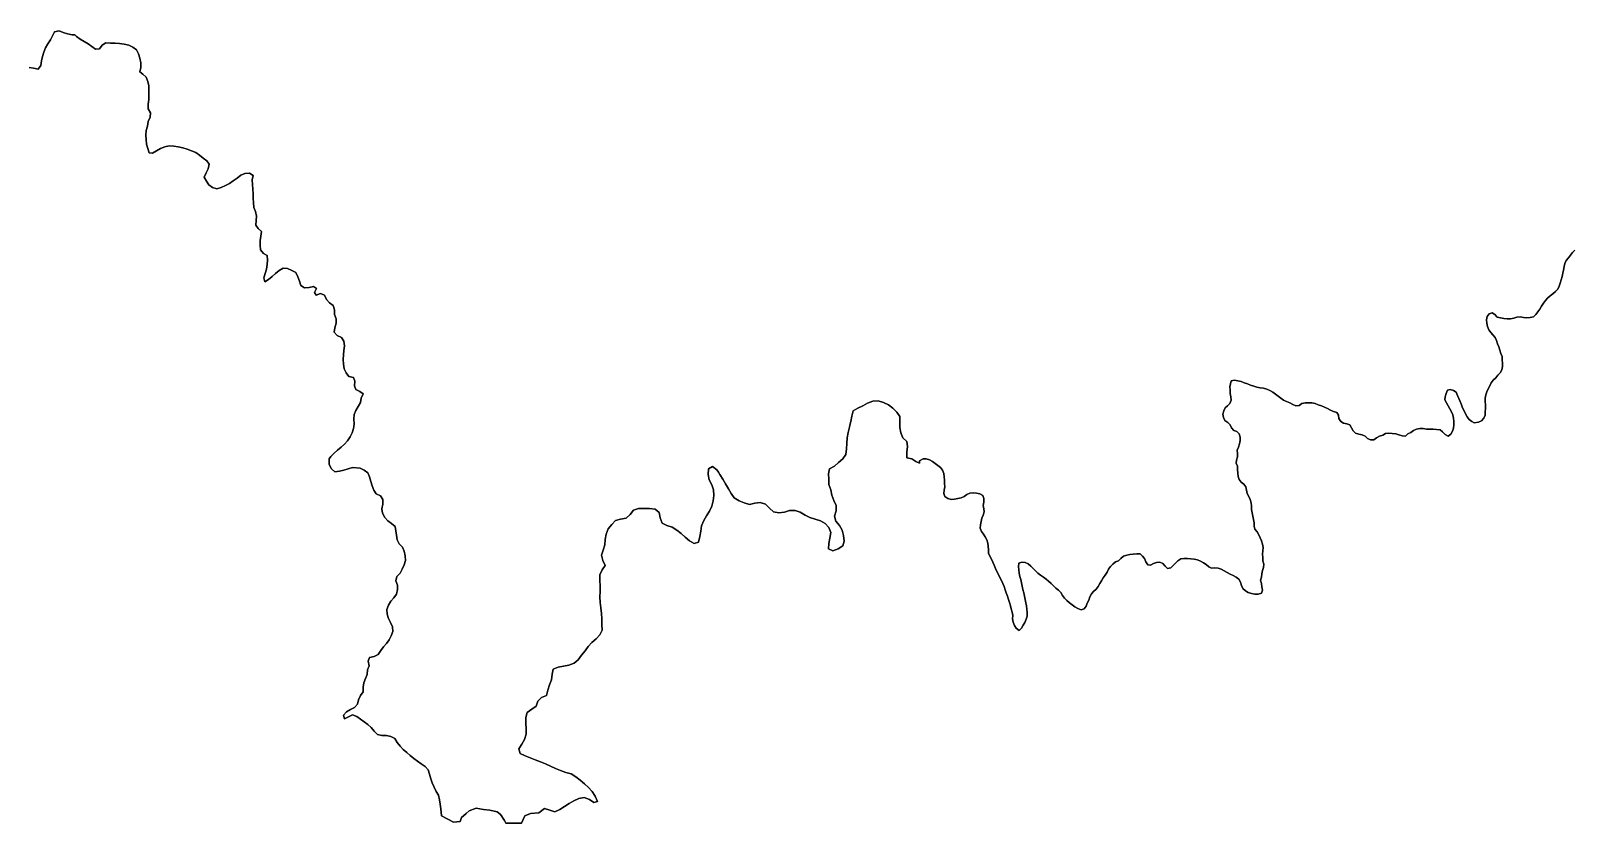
# Model space of a CAD drawing. Header units: inches. Extents: x 141448 to 685535, y 3466439 to 4099221.
# Drawn here: x 484780 to 491147, y 3803750 to 3807017 of the extents above; entities that cross this region are included whole.
import ezdxf

# ---------------------------------------------------------------- set-up
doc = ezdxf.new("R2010")
doc.units = ezdxf.units.IN
doc.header["$MEASUREMENT"] = 0
doc.layers.add('az_county', color=7, linetype='Continuous')

msp = doc.modelspace()

# ---------------------------------------------------------------- linework, layer by layer
at = {"layer": 'az_county'}
for points in [[(491149.78125, 3806113.5), (491140.0625, 3806103.5), (491131.375, 3806092.5), (491123.0625, 3806081.5), (491113.96875, 3806071), (491108.46875, 3806058.5), (491104.875, 3806045), (491102.28125, 3806031), (491100.28125, 3806017.5), (491096.875, 3806004), (491092.78125, 3805991), (491088.78125, 3805977.5), (491084.5625, 3805964.25), (491079.0625, 3805951.5), (491069.375, 3805942), (491058.5625, 3805933), (491047.96875, 3805924), (491037.375, 3805915), (491027.78125, 3805905), (491019.65625, 3805893.75), (491012.0625, 3805882), (491005.0625, 3805870), (490997.375, 3805858.5), (490988.5625, 3805847.75), (490978.875, 3805837.75), (490965.5625, 3805835), (490951.5625, 3805834), (490937.78125, 3805835), (490924.15625, 3805838), (490910.28125, 3805836.75), (490897.15625, 3805832.5), (490883.78125, 3805829.25), (490869.875, 3805830), (490856.0625, 3805831.5), (490842.375, 3805833.5), (490828.875, 3805837.25), (490819.0625, 3805847), (490807.78125, 3805855), (490795.65625, 3805851), (490787.375, 3805839), (490785.15625, 3805825.75), (490786.375, 3805811.5), (490788.875, 3805797.75), (490794.375, 3805785), (490802.46875, 3805774), (490811.5625, 3805763.5), (490820.15625, 3805752.5), (490826.28125, 3805740), (490830.96875, 3805727), (490835.5625, 3805714), (490839.875, 3805700.5), (490844.875, 3805687.5), (490849.0625, 3805674.5), (490850.28125, 3805660.75), (490851.375, 3805647), (490851.5625, 3805633), (490847.78125, 3805619.5), (490840.78125, 3805607.75), (490831.78125, 3805597), (490823.28125, 3805586.25), (490812.5625, 3805577.25), (490804.15625, 3805566.5), (490798.15625, 3805554), (490791.46875, 3805541.75), (490785.78125, 3805529), (490781.875, 3805516), (490779.46875, 3805502), (490779.5625, 3805488.5), (490781.0625, 3805474.5), (490780.78125, 3805460.5), (490780.15625, 3805446.75), (490779.28125, 3805432.75), (490773.96875, 3805420), (490764.46875, 3805409.5), (490752.0625, 3805403.5), (490733.78125, 3805401.5), (490725.15625, 3805406.5), (490714.0625, 3805415), (490705.375, 3805425.5), (490698.96875, 3805438), (490692.96875, 3805450.5), (490686.5625, 3805462.75), (490681.28125, 3805475.5), (490676.875, 3805488.75), (490671.5625, 3805501.5), (490665.0625, 3805514), (490660.0625, 3805527), (490648.96875, 3805534.5), (490635.28125, 3805539), (490623.65625, 3805535.75), (490619.0625, 3805522), (490614.28125, 3805508.5), (490612.96875, 3805495.25), (490619.875, 3805483), (490626.5625, 3805470.75), (490633.28125, 3805458.5), (490640.15625, 3805446.5), (490645.96875, 3805434), (490649.28125, 3805420.5), (490650.28125, 3805406.5), (490650.96875, 3805392.5), (490649.46875, 3805379), (490644.5625, 3805366), (490637.46875, 3805354), (490626.28125, 3805346.5), (490614.15625, 3805353.5), (490603.78125, 3805363.25), (490593.28125, 3805371.75), (490579.28125, 3805373.25), (490565.46875, 3805374.5), (490551.5625, 3805375), (490537.78125, 3805375.5), (490523.96875, 3805377.75), (490510.28125, 3805377.5), (490496.5625, 3805375), (490483.96875, 3805369), (490472.78125, 3805361), (490460.46875, 3805355.75), (490450.5625, 3805346), (490436.78125, 3805347), (490423.78125, 3805351.75), (490410.375, 3805356), (490396.5625, 3805357), (490382.5625, 3805358.25), (490369.0625, 3805357), (490357.15625, 3805349.75), (490343.875, 3805345.75), (490331.78125, 3805339), (490319.96875, 3805331), (490307.0625, 3805330.5), (490293.875, 3805336), (490283.96875, 3805345.75), (490271.78125, 3805351.5), (490257.78125, 3805353.75), (490245.0625, 3805358), (490235.15625, 3805368), (490228.5625, 3805380.5), (490221.96875, 3805392), (490208.65625, 3805396.5), (490194.875, 3805400), (490183.5625, 3805407), (490176.28125, 3805419), (490175.15625, 3805433), (490168.0625, 3805443.5), (490154.46875, 3805448), (490141.875, 3805453.75), (490129.28125, 3805459.5), (490116.65625, 3805465), (490103.875, 3805470.5), (490091.0625, 3805475.75), (490077.875, 3805480.25), (490064.375, 3805483), (490050.46875, 3805484), (490036.5625, 3805483), (490023.0625, 3805480.5), (490011.78125, 3805472), (489999.15625, 3805471.5), (489986.28125, 3805477), (489973.375, 3805482.75), (489960.65625, 3805488.5), (489948.28125, 3805494.5), (489936.78125, 3805502.25), (489925.78125, 3805510.5), (489914.78125, 3805519.25), (489903.375, 3805527), (489891.375, 3805534), (489878.78125, 3805539.75), (489865.375, 3805543.5), (489851.5625, 3805545), (489837.96875, 3805547.5), (489824.875, 3805552), (489811.875, 3805556.25), (489798.875, 3805561.25), (489785.65625, 3805565.75), (489772.78125, 3805570.75), (489759.375, 3805574.5), (489745.65625, 3805576.25), (489732.28125, 3805574.25), (489726.65625, 3805549.25), (489727.375, 3805535.25), (489728.28125, 3805521.25), (489730.28125, 3805507.5), (489731.78125, 3805493.75), (489726.78125, 3805481), (489716.65625, 3805471.5), (489706.65625, 3805463), (489700.875, 3805450), (489697.875, 3805436.5), (489699.46875, 3805422.25), (489705.875, 3805410.5), (489717.46875, 3805402.5), (489727.28125, 3805393), (489733.78125, 3805380.5), (489742.5625, 3805370), (489755.375, 3805365), (489765.0625, 3805355), (489769.375, 3805342.25), (489768.46875, 3805328.25), (489765.96875, 3805314.5), (489761.875, 3805301), (489756.28125, 3805288.5), (489757.5625, 3805274.75), (489758.375, 3805261), (489753.96875, 3805247.5), (489751.875, 3805234.5), (489758.375, 3805221.75), (489757.5625, 3805208), (489758.78125, 3805194), (489761.0625, 3805180), (489764.96875, 3805166.75), (489772.78125, 3805156), (489784.375, 3805147.5), (489792.0625, 3805136.5), (489795.0625, 3805122.75), (489797.65625, 3805109.5), (489804.46875, 3805097.25), (489810.15625, 3805084.5), (489813.875, 3805071), (489815.15625, 3805057.5), (489816.28125, 3805043.5), (489818.65625, 3805030), (489821.28125, 3805016), (489823.65625, 3805002.5), (489826.78125, 3804989), (489826.875, 3804975), (489829.15625, 3804962), (489838.375, 3804951.5), (489845.28125, 3804939.5), (489851.5625, 3804927), (489856.875, 3804914.25), (489861.375, 3804901), (489863.875, 3804887.5), (489862.78125, 3804873.5), (489861.375, 3804859.75), (489862.5625, 3804846), (489862.875, 3804832), (489865.875, 3804818.5), (489865.65625, 3804804.75), (489861.46875, 3804791.5), (489858.28125, 3804778.5), (489857.375, 3804764.5), (489852.375, 3804751.5), (489856.78125, 3804738.75), (489858.78125, 3804725), (489861.46875, 3804711.25), (489856.78125, 3804698.25), (489843.5625, 3804694.75), (489829.5625, 3804694.75), (489815.875, 3804697), (489802.5625, 3804701.5), (489790.78125, 3804708.5), (489780.5625, 3804718), (489774.96875, 3804730.5), (489769.65625, 3804743.5), (489763.0625, 3804755.75), (489752.46875, 3804764.5), (489740.375, 3804771.5), (489727.875, 3804777.5), (489715.46875, 3804784), (489703.28125, 3804790.5), (489691.0625, 3804797), (489677.875, 3804801.75), (489664.5625, 3804803), (489650.78125, 3804801), (489639.28125, 3804807.25), (489629.15625, 3804817), (489617.28125, 3804824), (489604.875, 3804830.5), (489592.28125, 3804836.25), (489578.78125, 3804839), (489564.875, 3804840.5), (489551.0625, 3804841.5), (489537.0625, 3804842), (489523.46875, 3804840.75), (489512.15625, 3804832.5), (489502.375, 3804822.75), (489492.875, 3804812.5), (489482.78125, 3804803), (489469.5625, 3804800.5), (489459.375, 3804809.5), (489450.375, 3804820.5), (489437.96875, 3804826.5), (489424.375, 3804825), (489411.375, 3804820.25), (489398.46875, 3804814), (489387.375, 3804815.5), (489380.28125, 3804828.25), (489374.875, 3804841), (489365.78125, 3804851.5), (489356.0625, 3804860.5), (489342.15625, 3804860.75), (489328.0625, 3804859.75), (489314.375, 3804857.5), (489300.78125, 3804855.25), (489287.5625, 3804850.75), (489277.0625, 3804842), (489267.0625, 3804832.5), (489254.15625, 3804827.25), (489243.3125, 3804818.5), (489233.3125, 3804808.75), (489225.40625, 3804797.5), (489219.8125, 3804784.75), (489212.3125, 3804773.25), (489204.3125, 3804761.75), (489197.09375, 3804750), (489190.3125, 3804737.75), (489183.5, 3804725.75), (489174.3125, 3804715.25), (489164.40625, 3804705.5), (489155.40625, 3804695.25), (489149.40625, 3804682.75), (489145.09375, 3804669.25), (489138.40625, 3804657.5), (489133.09375, 3804644.75), (489125.59375, 3804633.25), (489112.3125, 3804630), (489099.09375, 3804635.25), (489087, 3804642.25), (489075.5, 3804649.75), (489064.59375, 3804658.5), (489054.3125, 3804667.75), (489044.3125, 3804677.25), (489035.59375, 3804688.25), (489029.5, 3804700.75), (489019.6875, 3804710.25), (489008.40625, 3804718.5), (488998.40625, 3804728.25), (488988.8125, 3804738.25), (488978.90625, 3804747.75), (488968.40625, 3804756.75), (488957.3125, 3804765), (488945.90625, 3804773), (488934.8125, 3804781.25), (488924.40625, 3804790.5), (488914.90625, 3804800.75), (488905.09375, 3804810.5), (488894, 3804819), (488881.5, 3804824.75), (488867.6875, 3804826.75), (488856.40625, 3804822.75), (488854.6875, 3804808.75), (488855.3125, 3804794.75), (488857.8125, 3804781.25), (488860.59375, 3804767.75), (488863.5, 3804754.25), (488866.5, 3804740.5), (488869.5, 3804727), (488872.8125, 3804713.5), (488875.90625, 3804700), (488878.8125, 3804686.25), (488881.8125, 3804672.75), (488884.59375, 3804659.25), (488887.1875, 3804645.75), (488889.40625, 3804632), (488890.90625, 3804618.25), (488890.09375, 3804604.25), (488886.3125, 3804591), (488880.90625, 3804578.25), (488874.09375, 3804566), (488866.40625, 3804554.25), (488856.6875, 3804545.25), (488845.3125, 3804554.25), (488837.59375, 3804565.75), (488832.40625, 3804578.5), (488830.40625, 3804592.25), (488830.59375, 3804606.25), (488828.3125, 3804619.75), (488824.8125, 3804633.25), (488820.90625, 3804646.5), (488816.90625, 3804659.75), (488812.8125, 3804673), (488808.59375, 3804686.25), (488804.1875, 3804699.5), (488799.8125, 3804712.75), (488794.90625, 3804725.75), (488789.6875, 3804738.5), (488783.8125, 3804751), (488777.59375, 3804763.25), (488771.3125, 3804775.75), (488765.1875, 3804788.25), (488759.1875, 3804800.75), (488754, 3804813.75), (488749.09375, 3804826.75), (488742.90625, 3804839), (488735.90625, 3804851.25), (488730.6875, 3804863.75), (488730.3125, 3804877.75), (488729.6875, 3804891.75), (488728.40625, 3804905.25), (488724.3125, 3804918.75), (488717.59375, 3804930.75), (488709.5, 3804942), (488701.6875, 3804953.5), (488696.40625, 3804966.25), (488697.40625, 3804980.25), (488699.90625, 3804993.75), (488703.6875, 3805007.25), (488709.09375, 3805019.75), (488713.5, 3805033.25), (488710.8125, 3805046.75), (488709, 3805060.25), (488710.8125, 3805074), (488711.09375, 3805088.25), (488706.6875, 3805101.25), (488695.59375, 3805108.5), (488681.59375, 3805111), (488667.59375, 3805112.75), (488654.09375, 3805111), (488641.8125, 3805104.75), (488629.6875, 3805097.75), (488617.3125, 3805091.75), (488603.8125, 3805088.25), (488590.09375, 3805085.75), (488576.3125, 3805085.25), (488562.90625, 3805089.25), (488551.09375, 3805096.5), (488546.59375, 3805109.75), (488548.40625, 3805123.25), (488550.90625, 3805137), (488549.09375, 3805150.75), (488549.09375, 3805164.75), (488548.40625, 3805178.5), (488546, 3805192.25), (488541.09375, 3805205.25), (488532.6875, 3805216.25), (488522, 3805225), (488510.40625, 3805232.75), (488499.59375, 3805241.5), (488487.90625, 3805248.75), (488474, 3805252.25), (488460.59375, 3805252.5), (488445.90625, 3805244.75), (488445.90625, 3805234.75), (488431.59375, 3805241.25), (488414.59375, 3805252.25), (488394, 3805256.75), (488393.8125, 3805280), (488397.1875, 3805302.75), (488393.5, 3805324.5), (488377.5, 3805339.5), (488368.59375, 3805359.25), (488365.1875, 3805381.75), (488365, 3805391.25), (488364.8125, 3805404.5), (488364.3125, 3805427.25), (488352.5, 3805445.25), (488335.59375, 3805460.75), (488318.3125, 3805475.25), (488297.59375, 3805484.75), (488275.8125, 3805491.75), (488253.09375, 3805490.25), (488232, 3805481.75), (488212.09375, 3805470.75), (488192, 3805460.75), (488173, 3805449.75), (488167.09375, 3805428), (488162.3125, 3805405.75), (488159.09375, 3805391.25), (488157.3125, 3805383.5), (488152.1875, 3805361.25), (488148.09375, 3805339), (488146.1875, 3805316.25), (488144.5, 3805293.75), (488142.09375, 3805270.75), (488129.3125, 3805252.75), (488111.59375, 3805237.75), (488094.8125, 3805222.75), (488074.6875, 3805211.75), (488070.8125, 3805191.25), (488072.09375, 3805168.5), (488072.59375, 3805146), (488080, 3805124.5), (488084.90625, 3805102.25), (488092.40625, 3805080.75), (488101.6875, 3805060), (488102.8125, 3805037.75), (488095.1875, 3805016.5), (488101.40625, 3804995.5), (488116.3125, 3804977.75), (488126.6875, 3804957.75), (488133.1875, 3804936.25), (488135.90625, 3804913.25), (488129.5, 3804894.25), (488110.09375, 3804881.5), (488088.59375, 3804872.75), (488070.59375, 3804880.75), (488071.59375, 3804903.25), (488076.40625, 3804925.5), (488079.8125, 3804948.25), (488071.90625, 3804968.75), (488057.5, 3804986), (488037, 3804996.25), (488015.40625, 3805003.5), (487993.8125, 3805010.25), (487973.8125, 3805020.75), (487954, 3805032.25), (487932.59375, 3805039.5), (487910.40625, 3805039.25), (487888.59375, 3805032.25), (487866.09375, 3805029.25), (487844, 3805033.75), (487827.40625, 3805049.5), (487810.90625, 3805065.25), (487789.3125, 3805071.75), (487766.59375, 3805069.25), (487744.3125, 3805064.75), (487723, 3805071.5), (487701.6875, 3805079.75), (487682, 3805091.25), (487669, 3805109.75), (487657.5, 3805129.25), (487645.90625, 3805149), (487634.40625, 3805168.75), (487622.6875, 3805188.25), (487616.90625, 3805197), (487610.5, 3805207.25), (487592.8125, 3805220.25), (487575.40625, 3805211.25), (487574.5, 3805188.25), (487578.5, 3805166.25), (487589.59375, 3805145.75), (487596.59375, 3805124.75), (487597.8125, 3805101.75), (487595.1875, 3805079.25), (487588.8125, 3805057.25), (487579.40625, 3805036.75), (487567.1875, 3805017.25), (487555.8125, 3804997.75), (487546.8125, 3804976.75), (487543.59375, 3804954.25), (487539.3125, 3804932), (487534.90625, 3804909.5), (487516.59375, 3804902.75), (487497.09375, 3804914.75), (487479.90625, 3804929.75), (487462.59375, 3804944.25), (487444.6875, 3804958.25), (487426, 3804971.25), (487404.40625, 3804978.25), (487384, 3804987.5), (487375.59375, 3805008.75), (487371.6875, 3805031.25), (487355.3125, 3805044.75), (487332.8125, 3805047.25), (487309.90625, 3805047.25), (487287.09375, 3805047.75), (487266.3125, 3805040.75), (487252.1875, 3805022.75), (487236, 3805007.25), (487213.3125, 3805004.25), (487192, 3804998.25), (487176.40625, 3804981.25), (487162.1875, 3804963.75), (487154.09375, 3804942.25), (487149.8125, 3804920.25), (487147.6875, 3804897.25), (487140.8125, 3804875.75), (487134.1875, 3804855.25), (487140.40625, 3804833.25), (487150, 3804812.75), (487136.40625, 3804794.75), (487127.5, 3804773.75), (487127.40625, 3804751), (487128.3125, 3804728.25), (487129.09375, 3804705.25), (487127.59375, 3804682.75), (487128.1875, 3804660.25), (487131, 3804637.5), (487133.90625, 3804614.75), (487135.59375, 3804592.25), (487136.1875, 3804569.5), (487136.40625, 3804546.25), (487126.90625, 3804527.25), (487112.09375, 3804510.25), (487094.8125, 3804495.25), (487079.1875, 3804479), (487066.3125, 3804460.25), (487051.90625, 3804442.5), (487037.90625, 3804424.25), (487021.40625, 3804409.25), (487000, 3804401.75), (486977.59375, 3804397.75), (486955, 3804394), (486934.3125, 3804385.75), (486931, 3804364.25), (486928.5, 3804341.75), (486920.40625, 3804320.25), (486912.90625, 3804298.75), (486907.3125, 3804276.75), (486886.3125, 3804267.75), (486872.09375, 3804253.25), (486865.40625, 3804232.25), (486846.8125, 3804219.75), (486827.8125, 3804206.75), (486822, 3804185.5), (486822.59375, 3804162.5), (486823.59375, 3804139.75), (486823.8125, 3804117), (486816.8125, 3804095.75), (486805.3125, 3804076), (486793, 3804057.25), (486798.40625, 3804038), (486818.6875, 3804028), (486839.90625, 3804019.75), (486861.09375, 3804011.75), (486882.40625, 3804003.5), (486903.40625, 3803995), (486923.90625, 3803985.25), (486944.59375, 3803975.75), (486965.5, 3803966.75), (486986.8125, 3803958.5), (487008.90625, 3803953), (487027.8125, 3803940.75), (487046.3125, 3803927.25), (487064.1875, 3803912.75), (487081.3125, 3803897.75), (487096.09375, 3803881), (487108, 3803861.25), (487117.09375, 3803840), (487103.3125, 3803834.75), (487084.09375, 3803847.25), (487063.40625, 3803855.25), (487040.6875, 3803852.25), (487020.3125, 3803842.5), (487000.90625, 3803830.75), (486981.6875, 3803818.25), (486962.09375, 3803806.5), (486941.8125, 3803796.5), (486920.59375, 3803803.5), (486898.90625, 3803810.25), (486875.59375, 3803792.25), (486842, 3803789.25), (486817.59375, 3803780.25), (486804.90625, 3803750.25), (486739.40625, 3803750.25), (486734.40625, 3803760.75), (486728.90625, 3803770), (486721.5, 3803780.25), (486716.8125, 3803787.25), (486703.3125, 3803797), (486674, 3803803.25), (486647.09375, 3803806.25), (486617.8125, 3803811.75), (486588.40625, 3803800.25), (486576.1875, 3803790.5), (486564.59375, 3803780.75), (486556.59375, 3803774), (486551.09375, 3803757.5), (486523.59375, 3803754.5), (486474.6875, 3803780.75), (486470.8125, 3803809), (486468.09375, 3803827.75), (486465.59375, 3803846.75), (486461.59375, 3803865.25), (486451.6875, 3803881.25), (486443.40625, 3803898.25), (486435.8125, 3803915.75), (486429.59375, 3803933.5), (486424.90625, 3803952.25), (486418.8125, 3803969.75), (486406.1875, 3803983.75), (486390.8125, 3803995.25), (486374.8125, 3804005.25), (486359.59375, 3804016.75), (486345.09375, 3804028.75), (486330.59375, 3804041.25), (486316.6875, 3804054.25), (486303.3125, 3804067.75), (486291.8125, 3804082.5), (486281.90625, 3804098.75), (486265.8125, 3804107.75), (486247.3125, 3804112.25), (486227.90625, 3804112.25), (486210.09375, 3804115.75), (486196.8125, 3804129.75), (486184.40625, 3804144), (486170.8125, 3804157.25), (486155.09375, 3804167.75), (486139.59375, 3804178.75), (486124.59375, 3804190.25), (486107.3125, 3804197), (486090.3125, 3804188.75), (486073.59375, 3804180.75), (486069.40625, 3804195.25), (486081.8125, 3804209.75), (486098.3125, 3804219), (486115.5, 3804227.25), (486128.09375, 3804240.5), (486132.3125, 3804259.25), (486139.90625, 3804276), (486150.59375, 3804291.75), (486150.40625, 3804310.5), (486153.3125, 3804329.25), (486160.40625, 3804346.75), (486167.1875, 3804363.75), (486168.59375, 3804382), (486176.5, 3804399), (486171.90625, 3804417.5), (486177.40625, 3804433.25), (486196.3125, 3804437), (486212.90625, 3804445.75), (486223.3125, 3804461.5), (486234.3125, 3804476.75), (486246.90625, 3804491.25), (486257.90625, 3804506.5), (486267.09375, 3804523.25), (486273.90625, 3804540.75), (486271.8125, 3804559.75), (486264.3125, 3804577), (486256.09375, 3804594.25), (486249.59375, 3804612.25), (486249.09375, 3804630.75), (486255.3125, 3804648.75), (486264.59375, 3804665.5), (486277, 3804679.75), (486288, 3804694.75), (486292.40625, 3804713.25), (486292.40625, 3804732), (486285.1875, 3804749.75), (486290.59375, 3804767), (486303.3125, 3804781.25), (486312.3125, 3804798), (486320.09375, 3804815.5), (486325.40625, 3804833.5), (486323.90625, 3804852.25), (486320.8125, 3804871.5), (486313.1875, 3804888.25), (486299.3125, 3804901.75), (486291.09375, 3804918.5), (486288.5, 3804937.25), (486286.3125, 3804956), (486283.1875, 3804973.75), (486267.6875, 3804985.25), (486253.09375, 3804997.25), (486239.90625, 3805011), (486231.1875, 3805028), (486228.40625, 3805046.25), (486231.59375, 3805065.25), (486232.09375, 3805085), (486222.8125, 3805099.25), (486204.90625, 3805107.75), (486194.59375, 3805123.5), (486188.40625, 3805141.25), (486183, 3805159.5), (486177.90625, 3805177.75), (486171, 3805195.25), (486155.59375, 3805206.25), (486138.40625, 3805214.5), (486107.59375, 3805216.75), (486089.40625, 3805211.75), (486071.59375, 3805205.5), (486053.09375, 3805201), (486034.3125, 3805199.25), (486020.8125, 3805211.5), (486011, 3805228.75), (486011.09375, 3805246.25), (486011.09375, 3805252.25), (486017.5, 3805262.75), (486031.8125, 3805275.25), (486045.8125, 3805288), (486059.6875, 3805300.75), (486073.90625, 3805313.5), (486087, 3805327.25), (486097.1875, 3805343), (486105.1875, 3805360.25), (486111.40625, 3805378.25), (486112.3125, 3805386.25), (486113.5, 3805397), (486112.90625, 3805416.25), (486113.3125, 3805434.75), (486121.5, 3805452), (486130.90625, 3805468.25), (486140, 3805484.5), (486143.1875, 3805503.25), (486150.59375, 3805520.75), (486137.59375, 3805530.25), (486120.1875, 3805537.75), (486114.90625, 3805553.75), (486117.09375, 3805573), (486111.40625, 3805587.75), (486091.90625, 3805591.75), (486080.8125, 3805606.75), (486073.09375, 3805624.25), (486070.3125, 3805642.75), (486069.1875, 3805661.75), (486069.59375, 3805680.75), (486072, 3805699.75), (486073.59375, 3805718.75), (486071.3125, 3805737.25), (486061.1875, 3805753.25), (486044.09375, 3805761.75), (486032, 3805774.25), (486033.90625, 3805793.25), (486039.09375, 3805811.5), (486040.1875, 3805829.75), (486033.1875, 3805847.25), (486032.40625, 3805866.25), (486026.8125, 3805884.25), (486012.09375, 3805896.25), (485999.3125, 3805909.75), (485991.3125, 3805926.75), (485975, 3805934.25), (485957.5, 3805928), (485950.09375, 3805938.5), (485958.3125, 3805954.75), (485946.3125, 3805962.75), (485927.8125, 3805958.75), (485908.8125, 3805958.25), (485893.59375, 3805966.75), (485887.8125, 3805985.25), (485881.09375, 3806003.25), (485873.09375, 3806020.25), (485856.59375, 3806029.75), (485839.09375, 3806037), (485820.59375, 3806038.75), (485804.59375, 3806028.5), (485789.59375, 3806016.75), (485775.1875, 3806004.5), (485760.90625, 3805992), (485745, 3805982.25), (485740.6875, 3805998.25), (485747.1875, 3806016.25), (485752.3125, 3806034.25), (485755.1875, 3806053.25), (485756.90625, 3806071.75), (485755.40625, 3806090.75), (485739.40625, 3806099.75), (485727.3125, 3806114.25), (485725.90625, 3806133.25), (485726.59375, 3806152.25), (485729.3125, 3806170.75), (485731.09375, 3806189.75), (485718.59375, 3806202.25), (485707.6875, 3806216), (485709.09375, 3806234.75), (485711.59375, 3806253.75), (485707.59375, 3806272), (485700.3125, 3806288.75), (485698.5, 3806308), (485697.90625, 3806326.75), (485696.90625, 3806345.75), (485695.40625, 3806364.75), (485694.09375, 3806383.75), (485693.40625, 3806402.5), (485697.09375, 3806421.25), (485682.09375, 3806430.25), (485662.90625, 3806429), (485645.8125, 3806422), (485630.6875, 3806410.25), (485615.5, 3806398.75), (485600.3125, 3806387.75), (485583.09375, 3806379.75), (485565.90625, 3806371.75), (485548, 3806366), (485530.1875, 3806371.25), (485514.3125, 3806382), (485504.3125, 3806398), (485495.8125, 3806414.25), (485503.90625, 3806431.25), (485511.40625, 3806448.5), (485515.90625, 3806467.5), (485505.6875, 3806481.25), (485490.40625, 3806492.75), (485476.40625, 3806505.25), (485460.40625, 3806515.25), (485443.1875, 3806523.25), (485425.40625, 3806529.75), (485407.09375, 3806534.75), (485388.59375, 3806539.25), (485370, 3806542.5), (485350.90625, 3806542.75), (485332.5, 3806539.25), (485314.90625, 3806532), (485298.59375, 3806522.25), (485282.3125, 3806512.75), (485268.8125, 3806513.75), (485263.40625, 3806532.25), (485256.8125, 3806550), (485255.5, 3806568.75), (485255, 3806587.5), (485256.59375, 3806606.25), (485260.8125, 3806624.75), (485264.59375, 3806643.25), (485272.1875, 3806660.75), (485273.6875, 3806679.5), (485264.40625, 3806696.25), (485264.09375, 3806714.75), (485267, 3806733.75), (485266.90625, 3806752.75), (485267, 3806771.75), (485266.90625, 3806790.75), (485262.5, 3806808.75), (485255.8125, 3806826.5), (485241.90625, 3806839.25), (485229.3125, 3806848.75), (485234, 3806866.75), (485233.8125, 3806885.75), (485230.09375, 3806904.25), (485224.5, 3806922.75), (485216.6875, 3806939.75), (485200.8125, 3806949.5), (485183.90625, 3806958.25), (485165.40625, 3806962.25), (485146.59375, 3806964.75), (485127.6875, 3806966.25), (485108.8125, 3806967.25), (485089.8125, 3806968), (485074.3125, 3806958.5), (485063.90625, 3806942.75), (485046.59375, 3806941.5), (485031.5, 3806952.75), (485016.59375, 3806964.25), (485000.40625, 3806973.75), (484984.09375, 3806983.5), (484968.09375, 3806993.5), (484961.09375, 3807000.75), (484950.8125, 3807001), (484932.09375, 3807004.5), (484914.1875, 3807010.75), (484896.40625, 3807017.25), (484877.90625, 3807013.25), (484869.90625, 3806996.75), (484861, 3806979.75), (484850.8125, 3806963.75), (484840.90625, 3806947.75), (484834.40625, 3806929.75), (484828.90625, 3806911.75), (484823.90625, 3806893.25), (484821.3125, 3806874.75), (484810.90625, 3806859.75), (484791.8125, 3806863.25), (484773.09375, 3806866.75)], [(484773.09375, 3806866.75), (484791.8125, 3806863.25), (484810.90625, 3806859.75), (484821.3125, 3806874.75), (484823.90625, 3806893.25), (484828.90625, 3806911.75), (484834.40625, 3806929.75), (484840.90625, 3806947.75), (484850.8125, 3806963.75), (484861, 3806979.75), (484869.90625, 3806996.75), (484877.90625, 3807013.25), (484896.40625, 3807017.25), (484914.1875, 3807010.75), (484932.09375, 3807004.5), (484950.8125, 3807001), (484961.09375, 3807000.75), (484968.09375, 3806993.5), (484984.09375, 3806983.5), (485000.40625, 3806973.75), (485016.59375, 3806964.25), (485031.5, 3806952.75), (485046.59375, 3806941.5), (485063.90625, 3806942.75), (485074.3125, 3806958.5), (485089.8125, 3806968), (485108.8125, 3806967.25), (485127.6875, 3806966.25), (485146.59375, 3806964.75), (485165.40625, 3806962.25), (485183.90625, 3806958.25), (485200.8125, 3806949.5), (485216.6875, 3806939.75), (485224.5, 3806922.75), (485230.09375, 3806904.25), (485233.8125, 3806885.75), (485234, 3806866.75), (485229.3125, 3806848.75), (485241.90625, 3806839.25), (485255.8125, 3806826.5), (485262.5, 3806808.75), (485266.90625, 3806790.75), (485267, 3806771.75), (485266.90625, 3806752.75), (485267, 3806733.75), (485264.09375, 3806714.75), (485264.40625, 3806696.25), (485273.6875, 3806679.5), (485272.1875, 3806660.75), (485264.59375, 3806643.25), (485260.8125, 3806624.75), (485256.59375, 3806606.25), (485255, 3806587.5), (485255.5, 3806568.75), (485256.8125, 3806550), (485263.40625, 3806532.25), (485268.8125, 3806513.75), (485282.3125, 3806512.75), (485298.59375, 3806522.25), (485314.90625, 3806532), (485332.5, 3806539.25), (485350.90625, 3806542.75), (485370, 3806542.5), (485388.59375, 3806539.25), (485407.09375, 3806534.75), (485425.40625, 3806529.75), (485443.1875, 3806523.25), (485460.40625, 3806515.25), (485476.40625, 3806505.25), (485490.40625, 3806492.75), (485505.6875, 3806481.25), (485515.90625, 3806467.5), (485511.40625, 3806448.5), (485503.90625, 3806431.25), (485495.8125, 3806414.25), (485504.3125, 3806398), (485514.3125, 3806382), (485530.1875, 3806371.25), (485548, 3806366), (485565.90625, 3806371.75), (485583.09375, 3806379.75), (485600.3125, 3806387.75), (485615.5, 3806398.75), (485630.6875, 3806410.25), (485645.8125, 3806422), (485662.90625, 3806429), (485682.09375, 3806430.25), (485697.09375, 3806421.25), (485693.40625, 3806402.5), (485694.09375, 3806383.75), (485695.40625, 3806364.75), (485696.90625, 3806345.75), (485697.90625, 3806326.75), (485698.5, 3806308), (485700.3125, 3806288.75), (485707.59375, 3806272), (485711.59375, 3806253.75), (485709.09375, 3806234.75), (485707.6875, 3806216), (485718.59375, 3806202.25), (485731.09375, 3806189.75), (485729.3125, 3806170.75), (485726.59375, 3806152.25), (485725.90625, 3806133.25), (485727.3125, 3806114.25), (485739.40625, 3806099.75), (485755.40625, 3806090.75), (485756.90625, 3806071.75), (485755.1875, 3806053.25), (485752.3125, 3806034.25), (485747.1875, 3806016.25), (485740.6875, 3805998.25), (485745, 3805982.25), (485760.90625, 3805992), (485775.1875, 3806004.5), (485789.59375, 3806016.75), (485804.59375, 3806028.5), (485820.59375, 3806038.75), (485839.09375, 3806037), (485856.59375, 3806029.75), (485873.09375, 3806020.25), (485881.09375, 3806003.25), (485887.8125, 3805985.25), (485893.59375, 3805966.75), (485908.8125, 3805958.25), (485927.8125, 3805958.75), (485946.3125, 3805962.75), (485958.3125, 3805954.75), (485950.09375, 3805938.5), (485957.5, 3805928), (485975, 3805934.25), (485991.3125, 3805926.75), (485999.3125, 3805909.75), (486012.09375, 3805896.25), (486026.8125, 3805884.25), (486032.40625, 3805866.25), (486033.1875, 3805847.25), (486040.1875, 3805829.75), (486039.09375, 3805811.5), (486033.90625, 3805793.25), (486032, 3805774.25), (486044.09375, 3805761.75), (486061.1875, 3805753.25), (486071.3125, 3805737.25), (486073.59375, 3805718.75), (486072, 3805699.75), (486069.59375, 3805680.75), (486069.1875, 3805661.75), (486070.3125, 3805642.75), (486073.09375, 3805624.25), (486080.8125, 3805606.75), (486091.90625, 3805591.75), (486111.40625, 3805587.75), (486117.09375, 3805573), (486114.90625, 3805553.75), (486120.1875, 3805537.75), (486137.59375, 3805530.25), (486150.59375, 3805520.75), (486143.1875, 3805503.25), (486140, 3805484.5), (486130.90625, 3805468.25), (486121.5, 3805452), (486113.3125, 3805434.75), (486112.90625, 3805416.25), (486113.5, 3805397), (486112.3125, 3805386.25), (486111.40625, 3805378.25), (486105.1875, 3805360.25), (486097.1875, 3805343), (486087, 3805327.25), (486073.90625, 3805313.5), (486059.6875, 3805300.75), (486045.8125, 3805288), (486031.8125, 3805275.25), (486017.5, 3805262.75), (486011.09375, 3805252.25), (486011.09375, 3805246.25), (486011, 3805228.75), (486020.8125, 3805211.5), (486034.3125, 3805199.25), (486053.09375, 3805201), (486071.59375, 3805205.5), (486089.40625, 3805211.75), (486107.59375, 3805216.75), (486138.40625, 3805214.5), (486155.59375, 3805206.25), (486171, 3805195.25), (486177.90625, 3805177.75), (486183, 3805159.5), (486188.40625, 3805141.25), (486194.59375, 3805123.5), (486204.90625, 3805107.75), (486222.8125, 3805099.25), (486232.09375, 3805085), (486231.59375, 3805065.25), (486228.40625, 3805046.25), (486231.1875, 3805028), (486239.90625, 3805011), (486253.09375, 3804997.25), (486267.6875, 3804985.25), (486283.1875, 3804973.75), (486286.3125, 3804956), (486288.5, 3804937.25), (486291.09375, 3804918.5), (486299.3125, 3804901.75), (486313.1875, 3804888.25), (486320.8125, 3804871.5), (486323.90625, 3804852.25), (486325.40625, 3804833.5), (486320.09375, 3804815.5), (486312.3125, 3804798), (486303.3125, 3804781.25), (486290.59375, 3804767), (486285.1875, 3804749.75), (486292.40625, 3804732), (486292.40625, 3804713.25), (486288, 3804694.75), (486277, 3804679.75), (486264.59375, 3804665.5), (486255.3125, 3804648.75), (486249.09375, 3804630.75), (486249.59375, 3804612.25), (486256.09375, 3804594.25), (486264.3125, 3804577), (486271.8125, 3804559.75), (486273.90625, 3804540.75), (486267.09375, 3804523.25), (486257.90625, 3804506.5), (486246.90625, 3804491.25), (486234.3125, 3804476.75), (486223.3125, 3804461.5), (486212.90625, 3804445.75), (486196.3125, 3804437), (486177.40625, 3804433.25), (486171.90625, 3804417.5), (486176.5, 3804399), (486168.59375, 3804382), (486167.1875, 3804363.75), (486160.40625, 3804346.75), (486153.3125, 3804329.25), (486150.40625, 3804310.5), (486150.59375, 3804291.75), (486139.90625, 3804276), (486132.3125, 3804259.25), (486128.09375, 3804240.5), (486115.5, 3804227.25), (486098.3125, 3804219), (486081.8125, 3804209.75), (486069.40625, 3804195.25), (486073.59375, 3804180.75), (486090.3125, 3804188.75), (486107.3125, 3804197), (486124.59375, 3804190.25), (486139.59375, 3804178.75), (486155.09375, 3804167.75), (486170.8125, 3804157.25), (486184.40625, 3804144), (486196.8125, 3804129.75), (486210.09375, 3804115.75), (486227.90625, 3804112.25), (486247.3125, 3804112.25), (486265.8125, 3804107.75), (486281.90625, 3804098.75), (486291.8125, 3804082.5), (486303.3125, 3804067.75), (486316.6875, 3804054.25), (486330.59375, 3804041.25), (486345.09375, 3804028.75), (486359.59375, 3804016.75), (486374.8125, 3804005.25), (486390.8125, 3803995.25), (486406.1875, 3803983.75), (486418.8125, 3803969.75), (486424.90625, 3803952.25), (486429.59375, 3803933.5), (486435.8125, 3803915.75), (486443.40625, 3803898.25), (486451.6875, 3803881.25), (486461.59375, 3803865.25), (486465.59375, 3803846.75), (486468.09375, 3803827.75), (486470.8125, 3803809), (486474.6875, 3803780.75), (486523.59375, 3803754.5), (486551.09375, 3803757.5), (486556.59375, 3803774), (486564.59375, 3803780.75), (486576.1875, 3803790.5), (486588.40625, 3803800.25), (486617.8125, 3803811.75), (486647.09375, 3803806.25), (486674, 3803803.25), (486703.3125, 3803797), (486716.8125, 3803787.25), (486721.5, 3803780.25), (486728.90625, 3803770), (486734.40625, 3803760.75), (486739.40625, 3803750.25), (486804.90625, 3803750.25), (486817.59375, 3803780.25), (486842, 3803789.25), (486875.59375, 3803792.25), (486898.90625, 3803810.25), (486920.59375, 3803803.5), (486941.8125, 3803796.5), (486962.09375, 3803806.5), (486981.6875, 3803818.25), (487000.90625, 3803830.75), (487020.3125, 3803842.5), (487040.6875, 3803852.25), (487063.40625, 3803855.25), (487084.09375, 3803847.25), (487103.3125, 3803834.75), (487117.09375, 3803840), (487108, 3803861.25), (487096.09375, 3803881), (487081.3125, 3803897.75), (487064.1875, 3803912.75), (487046.3125, 3803927.25), (487027.8125, 3803940.75), (487008.90625, 3803953), (486986.8125, 3803958.5), (486965.5, 3803966.75), (486944.59375, 3803975.75), (486923.90625, 3803985.25), (486903.40625, 3803995), (486882.40625, 3804003.5), (486861.09375, 3804011.75), (486839.90625, 3804019.75), (486818.6875, 3804028), (486798.40625, 3804038), (486793, 3804057.25), (486805.3125, 3804076), (486816.8125, 3804095.75), (486823.8125, 3804117), (486823.59375, 3804139.75), (486822.59375, 3804162.5), (486822, 3804185.5), (486827.8125, 3804206.75), (486846.8125, 3804219.75), (486865.40625, 3804232.25), (486872.09375, 3804253.25), (486886.3125, 3804267.75), (486907.3125, 3804276.75), (486912.90625, 3804298.75), (486920.40625, 3804320.25), (486928.5, 3804341.75), (486931, 3804364.25), (486934.3125, 3804385.75), (486955, 3804394), (486977.59375, 3804397.75), (487000, 3804401.75), (487021.40625, 3804409.25), (487037.90625, 3804424.25), (487051.90625, 3804442.5), (487066.3125, 3804460.25), (487079.1875, 3804479), (487094.8125, 3804495.25), (487112.09375, 3804510.25), (487126.90625, 3804527.25), (487136.40625, 3804546.25), (487136.1875, 3804569.5), (487135.59375, 3804592.25), (487133.90625, 3804614.75), (487131, 3804637.5), (487128.1875, 3804660.25), (487127.59375, 3804682.75), (487129.09375, 3804705.25), (487128.3125, 3804728.25), (487127.40625, 3804751), (487127.5, 3804773.75), (487136.40625, 3804794.75), (487150, 3804812.75), (487140.40625, 3804833.25), (487134.1875, 3804855.25), (487140.8125, 3804875.75), (487147.6875, 3804897.25), (487149.8125, 3804920.25), (487154.09375, 3804942.25), (487162.1875, 3804963.75), (487176.40625, 3804981.25), (487192, 3804998.25), (487213.3125, 3805004.25), (487236, 3805007.25), (487252.1875, 3805022.75), (487266.3125, 3805040.75), (487287.09375, 3805047.75), (487309.90625, 3805047.25), (487332.8125, 3805047.25), (487355.3125, 3805044.75), (487371.6875, 3805031.25), (487375.59375, 3805008.75), (487384, 3804987.5), (487404.40625, 3804978.25), (487426, 3804971.25), (487444.6875, 3804958.25), (487462.59375, 3804944.25), (487479.90625, 3804929.75), (487497.09375, 3804914.75), (487516.59375, 3804902.75), (487534.90625, 3804909.5), (487539.3125, 3804932), (487543.59375, 3804954.25), (487546.8125, 3804976.75), (487555.8125, 3804997.75), (487567.1875, 3805017.25), (487579.40625, 3805036.75), (487588.8125, 3805057.25), (487595.1875, 3805079.25), (487597.8125, 3805101.75), (487596.59375, 3805124.75), (487589.59375, 3805145.75), (487578.5, 3805166.25), (487574.5, 3805188.25), (487575.40625, 3805211.25), (487592.8125, 3805220.25), (487610.5, 3805207.25), (487616.90625, 3805197), (487622.6875, 3805188.25), (487634.40625, 3805168.75), (487645.90625, 3805149), (487657.5, 3805129.25), (487669, 3805109.75), (487682, 3805091.25), (487701.6875, 3805079.75), (487723, 3805071.5), (487744.3125, 3805064.75), (487766.59375, 3805069.25), (487789.3125, 3805071.75), (487810.90625, 3805065.25), (487827.40625, 3805049.5), (487844, 3805033.75), (487866.09375, 3805029.25), (487888.59375, 3805032.25), (487910.40625, 3805039.25), (487932.59375, 3805039.5), (487954, 3805032.25), (487973.8125, 3805020.75), (487993.8125, 3805010.25), (488015.40625, 3805003.5), (488037, 3804996.25), (488057.5, 3804986), (488071.90625, 3804968.75), (488079.8125, 3804948.25), (488076.40625, 3804925.5), (488071.59375, 3804903.25), (488070.59375, 3804880.75), (488088.59375, 3804872.75), (488110.09375, 3804881.5), (488129.5, 3804894.25), (488135.90625, 3804913.25), (488133.1875, 3804936.25), (488126.6875, 3804957.75), (488116.3125, 3804977.75), (488101.40625, 3804995.5), (488095.1875, 3805016.5), (488102.8125, 3805037.75), (488101.6875, 3805060), (488092.40625, 3805080.75), (488084.90625, 3805102.25), (488080, 3805124.5), (488072.59375, 3805146), (488072.09375, 3805168.5), (488070.8125, 3805191.25), (488074.6875, 3805211.75), (488094.8125, 3805222.75), (488111.59375, 3805237.75), (488129.3125, 3805252.75), (488142.09375, 3805270.75), (488144.5, 3805293.75), (488146.1875, 3805316.25), (488148.09375, 3805339), (488152.1875, 3805361.25), (488157.3125, 3805383.5), (488159.09375, 3805391.25), (488162.3125, 3805405.75), (488167.09375, 3805428), (488173, 3805449.75), (488192, 3805460.75), (488212.09375, 3805470.75), (488232, 3805481.75), (488253.09375, 3805490.25), (488275.8125, 3805491.75), (488297.59375, 3805484.75), (488318.3125, 3805475.25), (488335.59375, 3805460.75), (488352.5, 3805445.25), (488364.3125, 3805427.25), (488364.8125, 3805404.5), (488365, 3805391.25), (488365.1875, 3805381.75), (488368.59375, 3805359.25), (488377.5, 3805339.5), (488393.5, 3805324.5), (488397.1875, 3805302.75), (488393.8125, 3805280), (488394, 3805256.75), (488414.59375, 3805252.25), (488431.59375, 3805241.25), (488445.90625, 3805234.75), (488445.90625, 3805244.75), (488460.59375, 3805252.5), (488474, 3805252.25), (488487.90625, 3805248.75), (488499.59375, 3805241.5), (488510.40625, 3805232.75), (488522, 3805225), (488532.6875, 3805216.25), (488541.09375, 3805205.25), (488546, 3805192.25), (488548.40625, 3805178.5), (488549.09375, 3805164.75), (488549.09375, 3805150.75), (488550.90625, 3805137), (488548.40625, 3805123.25), (488546.59375, 3805109.75), (488551.09375, 3805096.5), (488562.90625, 3805089.25), (488576.3125, 3805085.25), (488590.09375, 3805085.75), (488603.8125, 3805088.25), (488617.3125, 3805091.75), (488629.6875, 3805097.75), (488641.8125, 3805104.75), (488654.09375, 3805111), (488667.59375, 3805112.75), (488681.59375, 3805111), (488695.59375, 3805108.5), (488706.6875, 3805101.25), (488711.09375, 3805088.25), (488710.8125, 3805074), (488709, 3805060.25), (488710.8125, 3805046.75), (488713.5, 3805033.25), (488709.09375, 3805019.75), (488703.6875, 3805007.25), (488699.90625, 3804993.75), (488697.40625, 3804980.25), (488696.40625, 3804966.25), (488701.6875, 3804953.5), (488709.5, 3804942), (488717.59375, 3804930.75), (488724.3125, 3804918.75), (488728.40625, 3804905.25), (488729.6875, 3804891.75), (488730.3125, 3804877.75), (488730.6875, 3804863.75), (488735.90625, 3804851.25), (488742.90625, 3804839), (488749.09375, 3804826.75), (488754, 3804813.75), (488759.1875, 3804800.75), (488765.1875, 3804788.25), (488771.3125, 3804775.75), (488777.59375, 3804763.25), (488783.8125, 3804751), (488789.6875, 3804738.5), (488794.90625, 3804725.75), (488799.8125, 3804712.75), (488804.1875, 3804699.5), (488808.59375, 3804686.25), (488812.8125, 3804673), (488816.90625, 3804659.75), (488820.90625, 3804646.5), (488824.8125, 3804633.25), (488828.3125, 3804619.75), (488830.59375, 3804606.25), (488830.40625, 3804592.25), (488832.40625, 3804578.5), (488837.59375, 3804565.75), (488845.3125, 3804554.25), (488856.6875, 3804545.25), (488866.40625, 3804554.25), (488874.09375, 3804566), (488880.90625, 3804578.25), (488886.3125, 3804591), (488890.09375, 3804604.25), (488890.90625, 3804618.25), (488889.40625, 3804632), (488887.1875, 3804645.75), (488884.59375, 3804659.25), (488881.8125, 3804672.75), (488878.8125, 3804686.25), (488875.90625, 3804700), (488872.8125, 3804713.5), (488869.5, 3804727), (488866.5, 3804740.5), (488863.5, 3804754.25), (488860.59375, 3804767.75), (488857.8125, 3804781.25), (488855.3125, 3804794.75), (488854.6875, 3804808.75), (488856.40625, 3804822.75), (488867.6875, 3804826.75), (488881.5, 3804824.75), (488894, 3804819), (488905.09375, 3804810.5), (488914.90625, 3804800.75), (488924.40625, 3804790.5), (488934.8125, 3804781.25), (488945.90625, 3804773), (488957.3125, 3804765), (488968.40625, 3804756.75), (488978.90625, 3804747.75), (488988.8125, 3804738.25), (488998.40625, 3804728.25), (489008.40625, 3804718.5), (489019.6875, 3804710.25), (489029.5, 3804700.75), (489035.59375, 3804688.25), (489044.3125, 3804677.25), (489054.3125, 3804667.75), (489064.59375, 3804658.5), (489075.5, 3804649.75), (489087, 3804642.25), (489099.09375, 3804635.25), (489112.3125, 3804630), (489125.59375, 3804633.25), (489133.09375, 3804644.75), (489138.40625, 3804657.5), (489145.09375, 3804669.25), (489149.40625, 3804682.75), (489155.40625, 3804695.25), (489164.40625, 3804705.5), (489174.3125, 3804715.25), (489183.5, 3804725.75), (489190.3125, 3804737.75), (489197.09375, 3804750), (489204.3125, 3804761.75), (489212.3125, 3804773.25), (489219.8125, 3804784.75), (489225.40625, 3804797.5), (489233.3125, 3804808.75), (489243.3125, 3804818.5), (489254.15625, 3804827.25), (489267.0625, 3804832.5), (489277.0625, 3804842), (489287.5625, 3804850.75), (489300.78125, 3804855.25), (489314.375, 3804857.5), (489328.0625, 3804859.75), (489342.15625, 3804860.75), (489356.0625, 3804860.5), (489365.78125, 3804851.5), (489374.875, 3804841), (489380.28125, 3804828.25), (489387.375, 3804815.5), (489398.46875, 3804814), (489411.375, 3804820.25), (489424.375, 3804825), (489437.96875, 3804826.5), (489450.375, 3804820.5), (489459.375, 3804809.5), (489469.5625, 3804800.5), (489482.78125, 3804803), (489492.875, 3804812.5), (489502.375, 3804822.75), (489512.15625, 3804832.5), (489523.46875, 3804840.75), (489537.0625, 3804842), (489551.0625, 3804841.5), (489564.875, 3804840.5), (489578.78125, 3804839), (489592.28125, 3804836.25), (489604.875, 3804830.5), (489617.28125, 3804824), (489629.15625, 3804817), (489639.28125, 3804807.25), (489650.78125, 3804801), (489664.5625, 3804803), (489677.875, 3804801.75), (489691.0625, 3804797), (489703.28125, 3804790.5), (489715.46875, 3804784), (489727.875, 3804777.5), (489740.375, 3804771.5), (489752.46875, 3804764.5), (489763.0625, 3804755.75), (489769.65625, 3804743.5), (489774.96875, 3804730.5), (489780.5625, 3804718), (489790.78125, 3804708.5), (489802.5625, 3804701.5), (489815.875, 3804697), (489829.5625, 3804694.75), (489843.5625, 3804694.75), (489856.78125, 3804698.25), (489861.46875, 3804711.25), (489858.78125, 3804725), (489856.78125, 3804738.75), (489852.375, 3804751.5), (489857.375, 3804764.5), (489858.28125, 3804778.5), (489861.46875, 3804791.5), (489865.65625, 3804804.75), (489865.875, 3804818.5), (489862.875, 3804832), (489862.5625, 3804846), (489861.375, 3804859.75), (489862.78125, 3804873.5), (489863.875, 3804887.5), (489861.375, 3804901), (489856.875, 3804914.25), (489851.5625, 3804927), (489845.28125, 3804939.5), (489838.375, 3804951.5), (489829.15625, 3804962), (489826.875, 3804975), (489826.78125, 3804989), (489823.65625, 3805002.5), (489821.28125, 3805016), (489818.65625, 3805030), (489816.28125, 3805043.5), (489815.15625, 3805057.5), (489813.875, 3805071), (489810.15625, 3805084.5), (489804.46875, 3805097.25), (489797.65625, 3805109.5), (489795.0625, 3805122.75), (489792.0625, 3805136.5), (489784.375, 3805147.5), (489772.78125, 3805156), (489764.96875, 3805166.75), (489761.0625, 3805180), (489758.78125, 3805194), (489757.5625, 3805208), (489758.375, 3805221.75), (489751.875, 3805234.5), (489753.96875, 3805247.5), (489758.375, 3805261), (489757.5625, 3805274.75), (489756.28125, 3805288.5), (489761.875, 3805301), (489765.96875, 3805314.5), (489768.46875, 3805328.25), (489769.375, 3805342.25), (489765.0625, 3805355), (489755.375, 3805365), (489742.5625, 3805370), (489733.78125, 3805380.5), (489727.28125, 3805393), (489717.46875, 3805402.5), (489705.875, 3805410.5), (489699.46875, 3805422.25), (489697.875, 3805436.5), (489700.875, 3805450), (489706.65625, 3805463), (489716.65625, 3805471.5), (489726.78125, 3805481), (489731.78125, 3805493.75), (489730.28125, 3805507.5), (489728.28125, 3805521.25), (489727.375, 3805535.25), (489726.65625, 3805549.25), (489732.28125, 3805574.25), (489745.65625, 3805576.25), (489759.375, 3805574.5), (489772.78125, 3805570.75), (489785.65625, 3805565.75), (489798.875, 3805561.25), (489811.875, 3805556.25), (489824.875, 3805552), (489837.96875, 3805547.5), (489851.5625, 3805545), (489865.375, 3805543.5), (489878.78125, 3805539.75), (489891.375, 3805534), (489903.375, 3805527), (489914.78125, 3805519.25), (489925.78125, 3805510.5), (489936.78125, 3805502.25), (489948.28125, 3805494.5), (489960.65625, 3805488.5), (489973.375, 3805482.75), (489986.28125, 3805477), (489999.15625, 3805471.5), (490011.78125, 3805472), (490023.0625, 3805480.5), (490036.5625, 3805483), (490050.46875, 3805484), (490064.375, 3805483), (490077.875, 3805480.25), (490091.0625, 3805475.75), (490103.875, 3805470.5), (490116.65625, 3805465), (490129.28125, 3805459.5), (490141.875, 3805453.75), (490154.46875, 3805448), (490168.0625, 3805443.5), (490175.15625, 3805433), (490176.28125, 3805419), (490183.5625, 3805407), (490194.875, 3805400), (490208.65625, 3805396.5), (490221.96875, 3805392), (490228.5625, 3805380.5), (490235.15625, 3805368), (490245.0625, 3805358), (490257.78125, 3805353.75), (490271.78125, 3805351.5), (490283.96875, 3805345.75), (490293.875, 3805336), (490307.0625, 3805330.5), (490319.96875, 3805331), (490331.78125, 3805339), (490343.875, 3805345.75), (490357.15625, 3805349.75), (490369.0625, 3805357), (490382.5625, 3805358.25), (490396.5625, 3805357), (490410.375, 3805356), (490423.78125, 3805351.75), (490436.78125, 3805347), (490450.5625, 3805346), (490460.46875, 3805355.75), (490472.78125, 3805361), (490483.96875, 3805369), (490496.5625, 3805375), (490510.28125, 3805377.5), (490523.96875, 3805377.75), (490537.78125, 3805375.5), (490551.5625, 3805375), (490565.46875, 3805374.5), (490579.28125, 3805373.25), (490593.28125, 3805371.75), (490603.78125, 3805363.25), (490614.15625, 3805353.5), (490626.28125, 3805346.5), (490637.46875, 3805354), (490644.5625, 3805366), (490649.46875, 3805379), (490650.96875, 3805392.5), (490650.28125, 3805406.5), (490649.28125, 3805420.5), (490645.96875, 3805434), (490640.15625, 3805446.5), (490633.28125, 3805458.5), (490626.5625, 3805470.75), (490619.875, 3805483), (490612.96875, 3805495.25), (490614.28125, 3805508.5), (490619.0625, 3805522), (490623.65625, 3805535.75), (490635.28125, 3805539), (490648.96875, 3805534.5), (490660.0625, 3805527), (490665.0625, 3805514), (490671.5625, 3805501.5), (490676.875, 3805488.75), (490681.28125, 3805475.5), (490686.5625, 3805462.75), (490692.96875, 3805450.5), (490698.96875, 3805438), (490705.375, 3805425.5), (490714.0625, 3805415), (490725.15625, 3805406.5), (490733.78125, 3805401.5), (490752.0625, 3805403.5), (490764.46875, 3805409.5), (490773.96875, 3805420), (490779.28125, 3805432.75), (490780.15625, 3805446.75), (490780.78125, 3805460.5), (490781.0625, 3805474.5), (490779.5625, 3805488.5), (490779.46875, 3805502), (490781.875, 3805516), (490785.78125, 3805529), (490791.46875, 3805541.75), (490798.15625, 3805554), (490804.15625, 3805566.5), (490812.5625, 3805577.25), (490823.28125, 3805586.25), (490831.78125, 3805597), (490840.78125, 3805607.75), (490847.78125, 3805619.5), (490851.5625, 3805633), (490851.375, 3805647), (490850.28125, 3805660.75), (490849.0625, 3805674.5), (490844.875, 3805687.5), (490839.875, 3805700.5), (490835.5625, 3805714), (490830.96875, 3805727), (490826.28125, 3805740), (490820.15625, 3805752.5), (490811.5625, 3805763.5), (490802.46875, 3805774), (490794.375, 3805785), (490788.875, 3805797.75), (490786.375, 3805811.5), (490785.15625, 3805825.75), (490787.375, 3805839), (490795.65625, 3805851), (490807.78125, 3805855), (490819.0625, 3805847), (490828.875, 3805837.25), (490842.375, 3805833.5), (490856.0625, 3805831.5), (490869.875, 3805830), (490883.78125, 3805829.25), (490897.15625, 3805832.5), (490910.28125, 3805836.75), (490924.15625, 3805838), (490937.78125, 3805835), (490951.5625, 3805834), (490965.5625, 3805835), (490978.875, 3805837.75), (490988.5625, 3805847.75), (490997.375, 3805858.5), (491005.0625, 3805870), (491012.0625, 3805882), (491019.65625, 3805893.75), (491027.78125, 3805905), (491037.375, 3805915), (491047.96875, 3805924), (491058.5625, 3805933), (491069.375, 3805942), (491079.0625, 3805951.5), (491084.5625, 3805964.25), (491088.78125, 3805977.5), (491092.78125, 3805991), (491096.875, 3806004), (491100.28125, 3806017.5), (491102.28125, 3806031), (491104.875, 3806045), (491108.46875, 3806058.5), (491113.96875, 3806071), (491123.0625, 3806081.5), (491131.375, 3806092.5), (491140.0625, 3806103.5), (491149.78125, 3806113.5)]]:
    msp.add_lwpolyline(points, dxfattribs=at)

doc.saveas('drawing.dxf')
